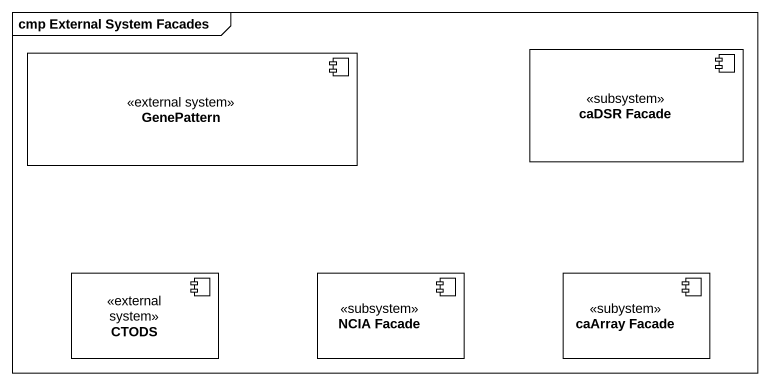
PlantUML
@startuml
mainframe cmp External System Facades
component GenePattern <<external system>>
component "caDSR Facade" as caDSR_Facade <<subsystem>>
component CTODS <<external system>>
component "NCIA Facade" as NCIA_Facade <<subsystem>>
component "caArray Facade" as caArray_Facade <<subystem>>
@enduml
